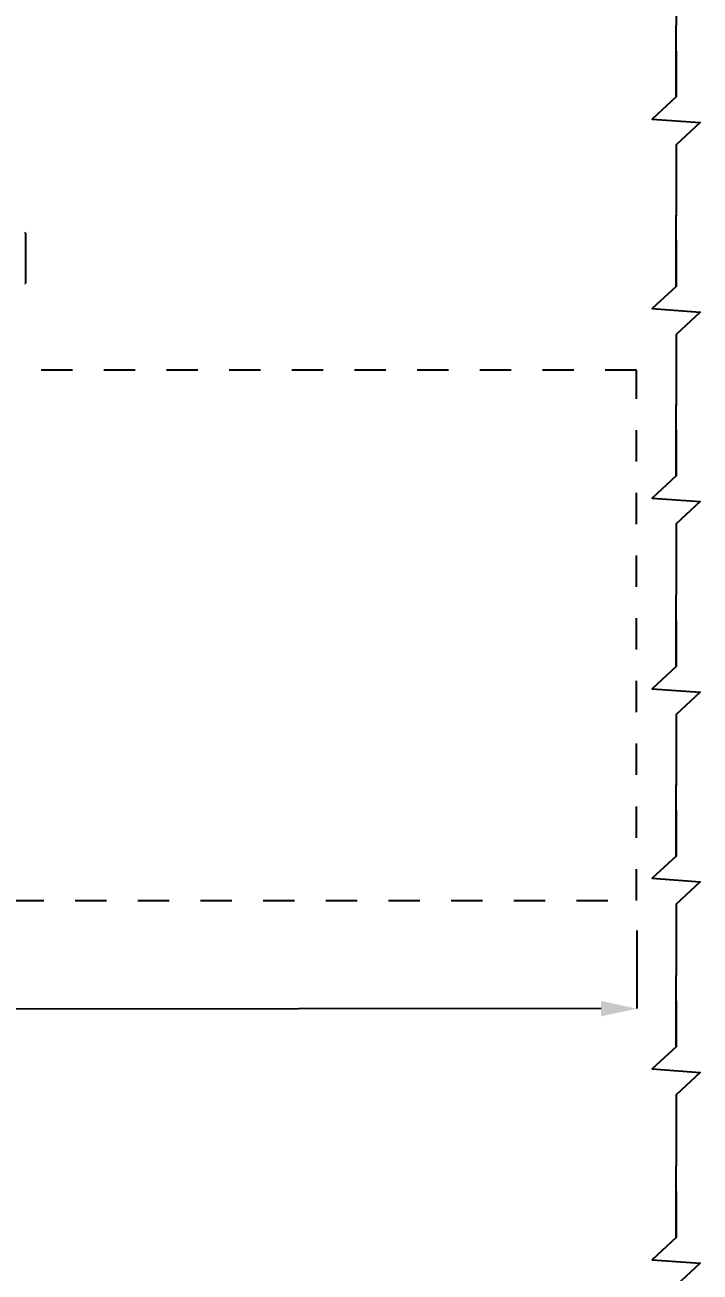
# Model space of a CAD drawing. Header units: millimetres. Extents: x 6781 to 13993, y -7973 to 4183.
# Drawn here: x 9355 to 10017, y -6490 to -5267 of the extents above; entities that cross this region are included whole.
import ezdxf

# ---------------------------------------------------------------- set-up
doc = ezdxf.new("R2010")
doc.units = ezdxf.units.MM
doc.header["$LTSCALE"] = 307.34
doc.header["$PDMODE"] = 3
doc.header["$PDSIZE"] = 8
doc.linetypes.add('DASHED', pattern=[0.2, 0.1, -0.1])
doc.layers.get('0').update_dxf_attribs({"linetype": 'CONTINUOUS'})
doc.layers.get('Defpoints').update_dxf_attribs({"linetype": 'CONTINUOUS'})
doc.styles.get("Standard").update_dxf_attribs({"font": 'calibri.ttf'})
doc.dimstyles.new('DIMSTYLE_4', dxfattribs={"dimtxt": 35, "dimasz": 35, "dimexe": 0.08, "dimexo": 1, "dimgap": 0.875, "dimtad": 1, "dimdsep": 46, "dimtxsty": 'Standard', "dimblk": '_FILLED', "dimblk1": '_FILLED', "dimblk2": '_FILLED', "dimcen": 0.09, "dimazin": 2, "dimtp": 0.01, "dimtm": 0.01, "dimtfac": 1, "dimtofl": 0, "dimtmove": 0, "dimatfit": 3, "dimldrblk": '_FILLED', "dimfxl": 1, "dimtolj": 1, "dimarcsym": 0})

# ---------------------------------------------------------------- blocks, each defined once
blk = doc.blocks.new('_FILLED')
at = {"color": 0, "linetype": 'ByBlock'}
blk.add_solid([(0, 0), (-1, 0.214), (-1, -0.214)], dxfattribs=at)
blk = doc.blocks.new('*D1031')
at = {"color": 0, "linetype": 'Continuous', "lineweight": -2}
for p, q in [((8174.9, -6155.7), (8175, -6232.8)), ((9954.9, -6155), (9955, -6231.6)), ((9920, -6231.6), (8210, -6232.7))]:
    blk.add_line(p, q, dxfattribs=at)
at = {"layer": 'Defpoints', "color": 0}
for p in [(8174.9, -6154.7), (9954.9, -6154), (8175, -6232.7)]:
    blk.add_point(p, dxfattribs=at)
at = {"color": 0, "linetype": 'ByBlock', "lineweight": -2, "xscale": 35, "yscale": 35, "zscale": 35}
for p, rotation in [((9955, -6231.6), 0.03661790400001186), ((8175, -6232.7), 180.036617904)]:
    blk.add_blockref('_FILLED', p, dxfattribs=dict(at, rotation=rotation))
at = {"color": 0, "insert": (9068.5, -6184.6), "char_height": 35, "attachment_point": 2, "rotation": 0.0366, "line_spacing_factor": 0.9}
blk.add_mtext('\\A1;1780', dxfattribs=at)

msp = doc.modelspace()

# ---------------------------------------------------------------- linework, layer by layer
for p, q in [((9993.55502, -5197.50875), (9993.55502, -5267.50875)), ((9993.55502, -5197.50875), (9993.55502, -5267.50875)), ((9993.55502, -5337.50875), (9993.55502, -5267.50875)), ((9993.55502, -5337.50875), (9993.55502, -5267.50875)), ((9993.55502, -5384.50875), (9993.55502, -5454.50875)), ((9993.55502, -5384.50875), (9993.55502, -5454.50875)), ((9993.55502, -5523.33081), (9993.55502, -5453.33081)), ((9993.55502, -5523.33081), (9993.55502, -5453.33081)), ((9993.55502, -5570.33081), (9993.55502, -5640.33081)), ((9993.55502, -5570.33081), (9993.55502, -5640.33081)), ((9993.55502, -5709.15287), (9993.55502, -5639.15287)), ((9993.55502, -5709.15287), (9993.55502, -5639.15287)), ((9993.55502, -5756.15287), (9993.55502, -5826.15287)), ((9993.55502, -5756.15287), (9993.55502, -5826.15287)), ((9993.55502, -5896.15287), (9993.55502, -5826.15287)), ((9993.55502, -5896.15287), (9993.55502, -5826.15287)), ((9993.55502, -5943.15287), (9993.55502, -6013.15287)), ((9993.55502, -5943.15287), (9993.55502, -6013.15287)), ((9993.55502, -6081.97493), (9993.55502, -6011.97493)), ((9993.55502, -6081.97493), (9993.55502, -6011.97493)), ((9993.55502, -6128.97493), (9993.55502, -6198.97493)), ((9993.55502, -6128.97493), (9993.55502, -6198.97493)), ((9993.55502, -6268.97493), (9993.55502, -6198.97493)), ((9993.55502, -6268.97493), (9993.55502, -6198.97493)), ((9993.55502, -6315.97493), (9993.55502, -6385.97493)), ((9993.55502, -6315.97493), (9993.55502, -6385.97493)), ((9993.55502, -6455.97493), (9993.55502, -6385.97493)), ((9993.55502, -6455.97493), (9993.55502, -6385.97493))]:
    msp.add_line(p, q)
at = {"color": 0, "linetype": 'Continuous'}
msp.add_line((9355.31681, -5471.1095), (9355.31681, -5520.1095), dxfattribs=at)
at = {"linetype": 'DASHED'}
for p, q in [((9954.81696, -5605.39485), (9064.81696, -5605.39485)), ((9954.81696, -6125.39485), (9954.81696, -5605.39485)), ((8174.81696, -6125.39485), (9954.81696, -6125.39485))]:
    msp.add_line(p, q, dxfattribs=at)
for points in [[(9993.55502, -5292.51607), (9993.55502, -5337.50875), (9970.06842, -5359.28526), (10017.04161, -5362.73224), (9993.55502, -5384.50875), (9993.55502, -5453.33081)], [(9993.55502, -5292.51607), (9993.55502, -5337.50875), (9970.06842, -5359.28526), (10017.04161, -5362.73224), (9993.55502, -5384.50875), (9993.55502, -5453.33081)], [(9993.55502, -5478.33813), (9993.55502, -5523.33081), (9970.06842, -5545.10732), (10017.04161, -5548.5543), (9993.55502, -5570.33081), (9993.55502, -5639.15287)], [(9993.55502, -5478.33813), (9993.55502, -5523.33081), (9970.06842, -5545.10732), (10017.04161, -5548.5543), (9993.55502, -5570.33081), (9993.55502, -5639.15287)], [(9993.55502, -5664.16019), (9993.55502, -5709.15287), (9970.06842, -5730.92938), (10017.04161, -5734.37636), (9993.55502, -5756.15287), (9993.55502, -5824.97493)], [(9993.55502, -5664.16019), (9993.55502, -5709.15287), (9970.06842, -5730.92938), (10017.04161, -5734.37636), (9993.55502, -5756.15287), (9993.55502, -5824.97493)], [(9993.55502, -5851.16019), (9993.55502, -5896.15287), (9970.06842, -5917.92938), (10017.04161, -5921.37636), (9993.55502, -5943.15287), (9993.55502, -6011.97493)], [(9993.55502, -5851.16019), (9993.55502, -5896.15287), (9970.06842, -5917.92938), (10017.04161, -5921.37636), (9993.55502, -5943.15287), (9993.55502, -6011.97493)], [(9993.55502, -6036.98225), (9993.55502, -6081.97493), (9970.06842, -6103.75144), (10017.04161, -6107.19842), (9993.55502, -6128.97493), (9993.55502, -6197.79699)], [(9993.55502, -6036.98225), (9993.55502, -6081.97493), (9970.06842, -6103.75144), (10017.04161, -6107.19842), (9993.55502, -6128.97493), (9993.55502, -6197.79699)], [(9993.55502, -6223.98225), (9993.55502, -6268.97493), (9970.06842, -6290.75144), (10017.04161, -6294.19842), (9993.55502, -6315.97493), (9993.55502, -6384.79699)], [(9993.55502, -6223.98225), (9993.55502, -6268.97493), (9970.06842, -6290.75144), (10017.04161, -6294.19842), (9993.55502, -6315.97493), (9993.55502, -6384.79699)], [(9993.55502, -6410.98225), (9993.55502, -6455.97493), (9970.06842, -6477.75144), (10017.04161, -6481.19842), (9993.55502, -6502.97493), (9993.55502, -6571.79699)], [(9993.55502, -6410.98225), (9993.55502, -6455.97493), (9970.06842, -6477.75144), (10017.04161, -6481.19842), (9993.55502, -6502.97493), (9993.55502, -6571.79699)]]:
    msp.add_lwpolyline(points)
at = {"color": 0, "linetype": 'Continuous'}
for centre, start, end in [((9354.81681, -5471.1095), 0, 90), ((9354.81681, -5520.1095), 270, 0)]:
    msp.add_arc(centre, 0.5, start, end, dxfattribs=at)

# ---------------------------------------------------------------- dimensions: what is measured, and where the dimension line sits
dim = msp.add_linear_dim(base=(8174.96715, -6232.69332), p1=(9954.91685, -6153.98614), p2=(8174.91733, -6154.74454), angle=180.0366179, text='1780', dimstyle='DIMSTYLE_4', override={"dimtxsty": 'Standard'}, dxfattribs=at)
dim.commit()
dim.dimension.update_dxf_attribs({"geometry": '*D1031', "text_midpoint": (9068.57257, -6232.12221), "dimtype": 160})

doc.saveas('drawing.dxf')
